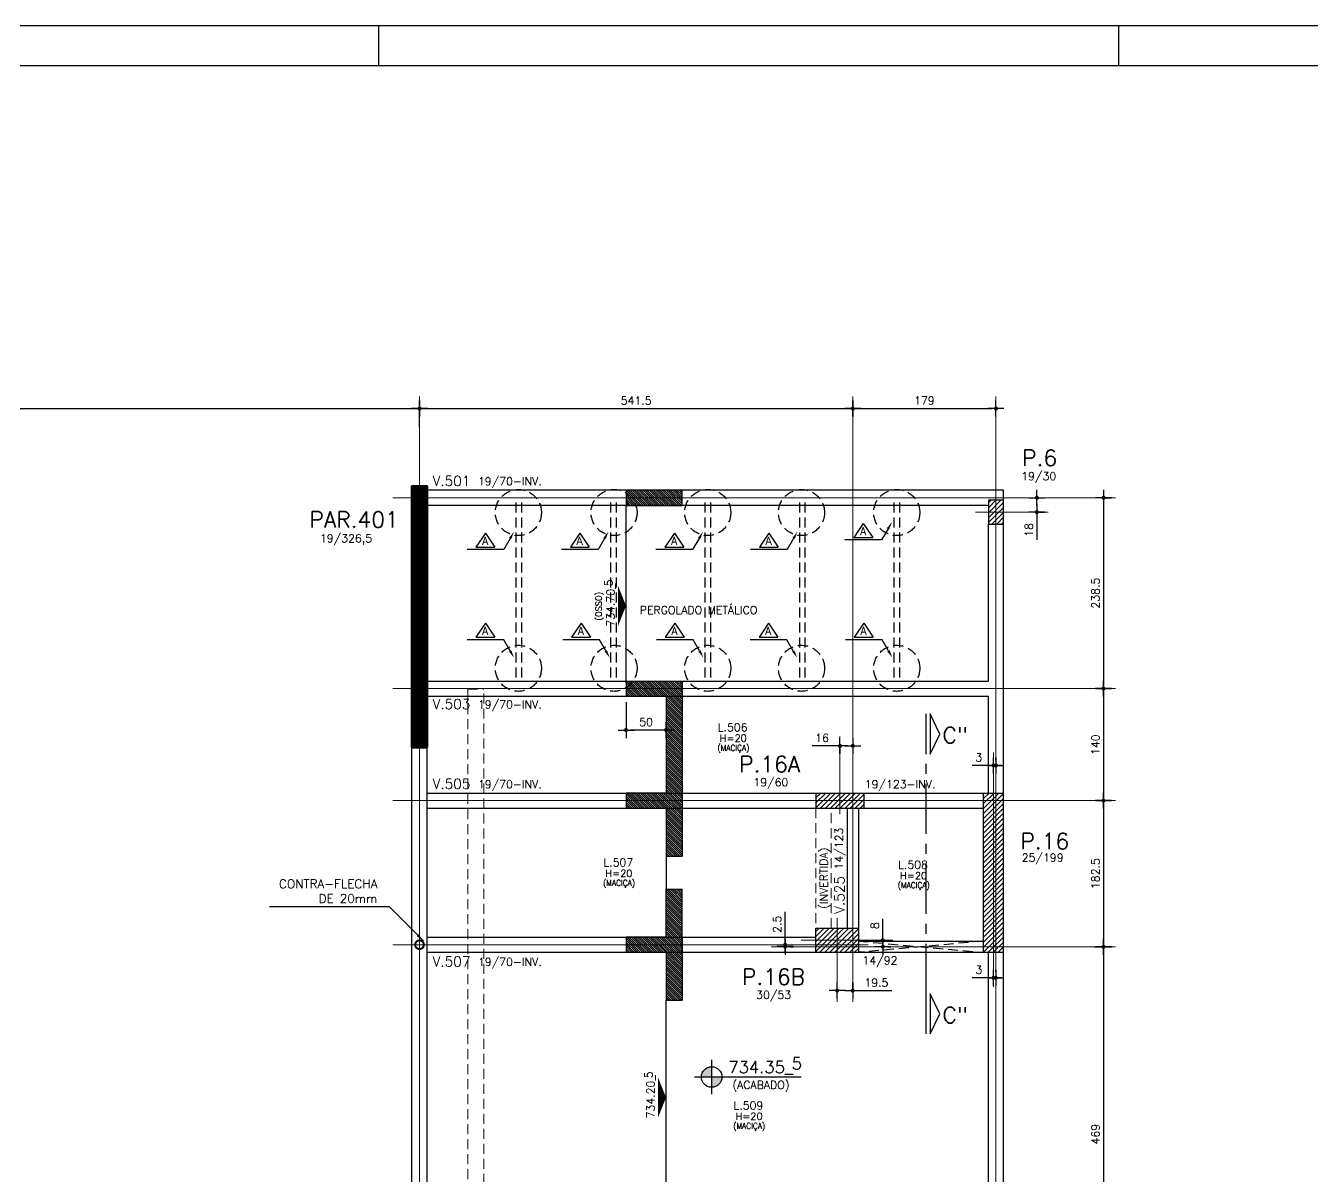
# Model space of a CAD drawing. Header units: inches. Extents: x 0 to 5940, y 0 to 4205.
# Drawn here: x 2724 to 4332, y 2767 to 4205 of the extents above; entities that cross this region are included whole.
import ezdxf
from ezdxf.enums import TextEntityAlignment as Align

# ---------------------------------------------------------------- set-up
doc = ezdxf.new("R2010")
doc.units = ezdxf.units.IN
doc.header["$LTSCALE"] = 50
doc.header["$MEASUREMENT"] = 0
doc.linetypes.add('CENTER', pattern=[2, 1.25, -0.25, 0.25, -0.25])
doc.linetypes.add('HIDDEN', pattern=[0.375, 0.25, -0.125])
for name, color, linetype in [('ALVENARIA', 10, 'HIDDEN'), ('CONTRA-FLECHA', 210, 'Continuous'), ('CORTE-FORMA', 1, 'Continuous'), ('CORTES', 2, 'Continuous'), ('COTA', 6, 'Continuous'), ('ESTRUTURA METALICA', 80, 'HIDDEN'), ('FO-HACHURA_PILAR-MORRE', 252, 'Continuous'), ('FO-TEXTO-LAJES', 152, 'Continuous'), ('FO-TEXTO-VIGAS', 3, 'Continuous'), ('FOLHA', 7, 'Continuous'), ('NIVEL', 3, 'Continuous'), ('NIVEL-ARQUITETURA', 3, 'Continuous'), ('P-M', 7, 'Continuous'), ('PAREDE', 191, 'Continuous'), ('TEXTO', 3, 'Continuous')]:
    doc.layers.add(name, color=color, linetype=linetype)
for name, color, linetype, lineweight in [('FO-Eixos', 150, 'Continuous', 5), ('FO-Textos dos pilares', 3, 'Continuous', 20), ('FO-Vigas', 2, 'Continuous', 30)]:
    doc.layers.add(name, color=color, linetype=linetype, lineweight=lineweight)
doc.styles.add('ROMANS', font='romans.shx')
doc.dimstyles.new('COTA_50', dxfattribs={"dimscale": 5, "dimtxt": 2, "dimasz": 1, "dimexe": 2, "dimexo": 1.5, "dimgap": 1, "dimtad": 1, "dimzin": 12, "dimdsep": 46, "dimtxsty": 'ROMANS', "dimblk1": 'COTA', "dimblk2": 'COTA', "dimsah": 1, "dimcen": -4, "dimdle": 1.5, "dimclrd": 6, "dimclre": 6, "dimclrt": 3, "dimadec": 0, "dimazin": 0, "dimtfac": 1, "dimtofl": 0, "dimtmove": 0, "dimatfit": 3, "dimldrblk": 'COTA', "dimfxl": 1, "dimtolj": 1, "dimtzin": 12, "dimarcsym": 0})
doc.dimstyles.new('NOTA', dxfattribs={"dimscale": 5, "dimtxt": 2, "dimasz": 2, "dimexe": 1.5, "dimexo": 2, "dimgap": 1, "dimtad": 1, "dimdec": 1, "dimzin": 12, "dimdsep": 46, "dimtxsty": 'ROMANS', "dimcen": 0.09, "dimclrd": 8, "dimclre": 8, "dimclrt": 3, "dimadec": 0, "dimazin": 0, "dimtfac": 1, "dimtdec": 1, "dimtofl": 0, "dimtmove": 0, "dimatfit": 3, "dimfxl": 1, "dimtolj": 1, "dimtzin": 12, "dimarcsym": 0})
pattern_1 = [(45, (-24102.2134, 9121.8574), (-3.0935922, 3.0935922), [])]

# ---------------------------------------------------------------- blocks, each defined once
blk = doc.blocks.new('COTA')
at = {"layer": 'COTA'}
for p, q in [((2, 0), (-2, 0)), ((0, -2), (0, 2))]:
    blk.add_line(p, q, dxfattribs=at)
at = {"layer": 'COTA', "const_width": 0.5}
blk.add_lwpolyline([(-0.25, 0, 1), (0.25, 0, 1)], format="xyb", close=True, dxfattribs=at)
blk = doc.blocks.new('*D6')
at = {"layer": 'COTA', "color": 6, "lineweight": -2, "transparency": 16777216}
for p, q in [((1633.5, 3703.2), (1633.5, 3736.6)), ((3216, 3703.2), (3216, 3736.6)), ((1638.5, 3726.6), (3211, 3726.6))]:
    blk.add_line(p, q, dxfattribs=at)
at = {"layer": 'Defpoints', "color": 0, "transparency": 16777216}
for p in [(3216, 3726.6), (1633.5, 3695.7), (3216, 3695.7)]:
    blk.add_point(p, dxfattribs=at)
at = {"layer": 'COTA', "color": 6, "lineweight": -2, "transparency": 16777216, "xscale": 5, "yscale": 5, "zscale": 5, "rotation": 180}
blk.add_blockref('COTA', (1633.5, 3726.6), dxfattribs=at)
at = {"layer": 'COTA', "color": 6, "lineweight": -2, "transparency": 16777216, "xscale": 5, "yscale": 5, "zscale": 5}
blk.add_blockref('COTA', (3216, 3726.6), dxfattribs=at)
at = {"layer": 'COTA', "color": 3, "transparency": 16777216, "insert": (2424.7, 3736.6), "char_height": 10, "attachment_point": 5, "style": 'ROMANS'}
blk.add_mtext('\\A1;1582.5', dxfattribs=at)
blk = doc.blocks.new('*D7')
at = {"layer": 'COTA', "color": 6, "lineweight": -2, "transparency": 16777216}
for p, q in [((3216, 3718.4), (3216, 3736.6)), ((3757.5, 3718.4), (3757.5, 3736.6)), ((3221, 3726.6), (3752.5, 3726.6))]:
    blk.add_line(p, q, dxfattribs=at)
at = {"layer": 'Defpoints', "color": 0, "transparency": 16777216}
for p in [(3757.5, 3726.6), (3216, 3710.9), (3757.5, 3710.9)]:
    blk.add_point(p, dxfattribs=at)
at = {"layer": 'COTA', "color": 6, "lineweight": -2, "transparency": 16777216, "xscale": 5, "yscale": 5, "zscale": 5, "rotation": 180}
blk.add_blockref('COTA', (3216, 3726.6), dxfattribs=at)
at = {"layer": 'COTA', "color": 6, "lineweight": -2, "transparency": 16777216, "xscale": 5, "yscale": 5, "zscale": 5}
blk.add_blockref('COTA', (3757.5, 3726.6), dxfattribs=at)
at = {"layer": 'COTA', "color": 3, "transparency": 16777216, "insert": (3486.7, 3736.6), "char_height": 10, "attachment_point": 5, "style": 'ROMANS'}
blk.add_mtext('\\A1;541.5', dxfattribs=at)
blk = doc.blocks.new('*D8')
at = {"layer": 'COTA', "color": 6, "lineweight": -2, "transparency": 16777216}
for p, q in [((3757.5, 3722.5), (3757.5, 3736.6)), ((3936.5, 3722.5), (3936.5, 3736.6)), ((3762.5, 3726.6), (3931.5, 3726.6))]:
    blk.add_line(p, q, dxfattribs=at)
at = {"layer": 'Defpoints', "color": 0, "transparency": 16777216}
for p in [(3757.5, 3715), (3936.5, 3726.6), (3936.5, 3715)]:
    blk.add_point(p, dxfattribs=at)
at = {"layer": 'COTA', "color": 6, "lineweight": -2, "transparency": 16777216, "xscale": 5, "yscale": 5, "zscale": 5, "rotation": 180}
blk.add_blockref('COTA', (3757.5, 3726.6), dxfattribs=at)
at = {"layer": 'COTA', "color": 6, "lineweight": -2, "transparency": 16777216, "xscale": 5, "yscale": 5, "zscale": 5}
blk.add_blockref('COTA', (3936.5, 3726.6), dxfattribs=at)
at = {"layer": 'COTA', "color": 3, "transparency": 16777216, "insert": (3847, 3736.6), "char_height": 10, "attachment_point": 5, "style": 'ROMANS'}
blk.add_mtext('\\A1;179', dxfattribs=at)
blk = doc.blocks.new('*D13')
at = {"layer": 'COTA', "color": 6, "lineweight": -2, "transparency": 16777216}
for p, q in [((3736.5, 3305.1), (3706.7, 3305.1)), ((3741.5, 3304.1), (3741.5, 3295.1)), ((3757.5, 3304.1), (3757.5, 3295.1)), ((3762.5, 3305.1), (3767.5, 3305.1))]:
    blk.add_line(p, q, dxfattribs=at)
at = {"layer": 'Defpoints', "color": 0, "transparency": 16777216}
for p in [(3741.5, 3311.6), (3741.5, 3305.1), (3757.5, 3311.6)]:
    blk.add_point(p, dxfattribs=at)
at = {"layer": 'COTA', "color": 6, "lineweight": -2, "transparency": 16777216, "xscale": 5, "yscale": 5, "zscale": 5}
blk.add_blockref('COTA', (3741.5, 3305.1), dxfattribs=at)
at = {"layer": 'COTA', "color": 6, "lineweight": -2, "transparency": 16777216, "xscale": 5, "yscale": 5, "zscale": 5, "rotation": 180}
blk.add_blockref('COTA', (3757.5, 3305.1), dxfattribs=at)
at = {"layer": 'COTA', "color": 3, "transparency": 16777216, "insert": (3719.1, 3315.1), "char_height": 10, "attachment_point": 5, "style": 'ROMANS'}
blk.add_mtext('\\A1;16', dxfattribs=at)
blk = doc.blocks.new('*D14')
at = {"layer": 'COTA', "color": 6, "lineweight": -2, "transparency": 16777216}
for p, q in [((3738, 3002.5), (3738, 3009.3)), ((3757.5, 3002.5), (3757.5, 3009.3)), ((3733, 2999.3), (3728, 2999.3)), ((3762.5, 2999.3), (3806.5, 2999.3))]:
    blk.add_line(p, q, dxfattribs=at)
at = {"layer": 'Defpoints', "color": 0, "transparency": 16777216}
for p in [(3738, 2995), (3757.5, 2999.3), (3757.5, 2995)]:
    blk.add_point(p, dxfattribs=at)
at = {"layer": 'COTA', "color": 6, "lineweight": -2, "transparency": 16777216, "xscale": 5, "yscale": 5, "zscale": 5}
blk.add_blockref('COTA', (3738, 2999.3), dxfattribs=at)
at = {"layer": 'COTA', "color": 6, "lineweight": -2, "transparency": 16777216, "xscale": 5, "yscale": 5, "zscale": 5, "rotation": 180}
blk.add_blockref('COTA', (3757.5, 2999.3), dxfattribs=at)
at = {"layer": 'COTA', "color": 3, "transparency": 16777216, "insert": (3787, 3009.3), "char_height": 10, "attachment_point": 5, "style": 'ROMANS'}
blk.add_mtext('\\A1;19.5', dxfattribs=at)
blk = doc.blocks.new('*D15')
at = {"layer": 'COTA', "color": 6, "lineweight": -2, "transparency": 16777216}
for p, q in [((3928.5, 3280.7), (3906.8, 3280.7)), ((3933.5, 3286.9), (3933.5, 3290.7)), ((3936.5, 3286.9), (3936.5, 3290.7)), ((3941.5, 3280.7), (3946.5, 3280.7))]:
    blk.add_line(p, q, dxfattribs=at)
at = {"layer": 'Defpoints', "color": 0, "transparency": 16777216}
for p in [(3933.5, 3280.7), (3933.5, 3279.4), (3936.5, 3279.4)]:
    blk.add_point(p, dxfattribs=at)
at = {"layer": 'COTA', "color": 6, "lineweight": -2, "transparency": 16777216, "xscale": 5, "yscale": 5, "zscale": 5}
blk.add_blockref('COTA', (3933.5, 3280.7), dxfattribs=at)
at = {"layer": 'COTA', "color": 6, "lineweight": -2, "transparency": 16777216, "xscale": 5, "yscale": 5, "zscale": 5, "rotation": 180}
blk.add_blockref('COTA', (3936.5, 3280.7), dxfattribs=at)
at = {"layer": 'COTA', "color": 3, "transparency": 16777216, "insert": (3915.1, 3290.7), "char_height": 10, "attachment_point": 5, "style": 'ROMANS'}
blk.add_mtext('\\A1;3', dxfattribs=at)
blk = doc.blocks.new('*D16')
at = {"layer": 'COTA', "color": 6, "lineweight": -2, "transparency": 16777216}
for p, q in [((3933.5, 3022.6), (3933.5, 3025.3)), ((3936.5, 3022.6), (3936.5, 3025.3)), ((3928.5, 3015.3), (3906.8, 3015.3)), ((3941.5, 3015.3), (3946.5, 3015.3))]:
    blk.add_line(p, q, dxfattribs=at)
at = {"layer": 'Defpoints', "color": 0, "transparency": 16777216}
for p in [(3933.5, 3015.3), (3933.5, 3015.1), (3936.5, 3015.1)]:
    blk.add_point(p, dxfattribs=at)
at = {"layer": 'COTA', "color": 6, "lineweight": -2, "transparency": 16777216, "xscale": 5, "yscale": 5, "zscale": 5}
blk.add_blockref('COTA', (3933.5, 3015.3), dxfattribs=at)
at = {"layer": 'COTA', "color": 6, "lineweight": -2, "transparency": 16777216, "xscale": 5, "yscale": 5, "zscale": 5, "rotation": 180}
blk.add_blockref('COTA', (3936.5, 3015.3), dxfattribs=at)
at = {"layer": 'COTA', "color": 3, "transparency": 16777216, "insert": (3915.1, 3025.3), "char_height": 10, "attachment_point": 5, "style": 'ROMANS'}
blk.add_mtext('\\A1;3', dxfattribs=at)
blk = doc.blocks.new('*D37')
at = {"layer": 'COTA', "color": 6, "lineweight": -2, "transparency": 16777216}
for p, q in [((4070.3, 3615.2), (4080.9, 3615.2)), ((4070.9, 3610.2), (4070.9, 3381.7)), ((4070.3, 3376.7), (4080.9, 3376.7))]:
    blk.add_line(p, q, dxfattribs=at)
at = {"layer": 'Defpoints', "color": 0, "transparency": 16777216}
for p in [(4062.8, 3615.2), (4062.8, 3376.7), (4070.9, 3376.7)]:
    blk.add_point(p, dxfattribs=at)
at = {"layer": 'COTA', "color": 6, "lineweight": -2, "transparency": 16777216, "xscale": 5, "yscale": 5, "zscale": 5}
for p, rotation in [((4070.9, 3615.2), 90), ((4070.9, 3376.7), 270)]:
    blk.add_blockref('COTA', p, dxfattribs=dict(at, rotation=rotation))
at = {"layer": 'COTA', "color": 3, "transparency": 16777216, "insert": (4060.9, 3496), "char_height": 10, "attachment_point": 5, "rotation": 90, "style": 'ROMANS'}
blk.add_mtext('\\A1;238.5', dxfattribs=at)
blk = doc.blocks.new('*D38')
at = {"layer": 'COTA', "color": 6, "lineweight": -2, "transparency": 16777216}
for p, q in [((3987.7, 3620.2), (3987.7, 3625.2)), ((3991, 3615.2), (3997.7, 3615.2)), ((3987.7, 3592.2), (3987.7, 3562.5)), ((3991, 3597.2), (3997.7, 3597.2))]:
    blk.add_line(p, q, dxfattribs=at)
at = {"layer": 'Defpoints', "color": 0, "transparency": 16777216}
for p in [(3983.5, 3615.2), (3983.5, 3597.2), (3987.7, 3597.2)]:
    blk.add_point(p, dxfattribs=at)
at = {"layer": 'COTA', "color": 6, "lineweight": -2, "transparency": 16777216, "xscale": 5, "yscale": 5, "zscale": 5}
for p, rotation in [((3987.7, 3615.2), 270), ((3987.7, 3597.2), 90)]:
    blk.add_blockref('COTA', p, dxfattribs=dict(at, rotation=rotation))
at = {"layer": 'COTA', "color": 3, "transparency": 16777216, "insert": (3977.7, 3574.9), "char_height": 10, "attachment_point": 5, "rotation": 90, "style": 'ROMANS'}
blk.add_mtext('\\A1;18', dxfattribs=at)
blk = doc.blocks.new('*D39')
at = {"layer": 'COTA', "color": 6, "lineweight": -2, "transparency": 16777216}
for p, q in [((4062.4, 3376.7), (4080.9, 3376.7)), ((4070.9, 3371.7), (4070.9, 3241.7)), ((4062.4, 3236.7), (4080.9, 3236.7))]:
    blk.add_line(p, q, dxfattribs=at)
at = {"layer": 'Defpoints', "color": 0, "transparency": 16777216}
for p in [(4054.9, 3376.7), (4054.9, 3236.7), (4070.9, 3236.7)]:
    blk.add_point(p, dxfattribs=at)
at = {"layer": 'COTA', "color": 6, "lineweight": -2, "transparency": 16777216, "xscale": 5, "yscale": 5, "zscale": 5}
for p, rotation in [((4070.9, 3376.7), 90), ((4070.9, 3236.7), 270)]:
    blk.add_blockref('COTA', p, dxfattribs=dict(at, rotation=rotation))
at = {"layer": 'COTA', "color": 3, "transparency": 16777216, "insert": (4060.9, 3306.7), "char_height": 10, "attachment_point": 5, "rotation": 90, "style": 'ROMANS'}
blk.add_mtext('\\A1;140', dxfattribs=at)
blk = doc.blocks.new('*D40')
at = {"layer": 'COTA', "color": 6, "lineweight": -2, "transparency": 16777216}
for p, q in [((4064.9, 3236.7), (4080.9, 3236.7)), ((4070.9, 3231.7), (4070.9, 3059.2)), ((4064.9, 3054.2), (4080.9, 3054.2))]:
    blk.add_line(p, q, dxfattribs=at)
at = {"layer": 'Defpoints', "color": 0, "transparency": 16777216}
for p in [(4057.4, 3236.7), (4057.4, 3054.2), (4070.9, 3054.2)]:
    blk.add_point(p, dxfattribs=at)
at = {"layer": 'COTA', "color": 6, "lineweight": -2, "transparency": 16777216, "xscale": 5, "yscale": 5, "zscale": 5}
for p, rotation in [((4070.9, 3236.7), 90), ((4070.9, 3054.2), 270)]:
    blk.add_blockref('COTA', p, dxfattribs=dict(at, rotation=rotation))
at = {"layer": 'COTA', "color": 3, "transparency": 16777216, "insert": (4060.9, 3145.5), "char_height": 10, "attachment_point": 5, "rotation": 90, "style": 'ROMANS'}
blk.add_mtext('\\A1;182.5', dxfattribs=at)
blk = doc.blocks.new('*D41')
at = {"layer": 'COTA', "color": 6, "lineweight": -2, "transparency": 16777216}
for p, q in [((3795, 3067.2), (3795, 3088.9)), ((3801.5, 3062.2), (3805, 3062.2)), ((3795, 3049.2), (3795, 3044.2)), ((3801.5, 3054.2), (3805, 3054.2))]:
    blk.add_line(p, q, dxfattribs=at)
at = {"layer": 'Defpoints', "color": 0, "transparency": 16777216}
for p in [(3794, 3062.2), (3795, 3062.2), (3794, 3054.2)]:
    blk.add_point(p, dxfattribs=at)
at = {"layer": 'COTA', "color": 6, "lineweight": -2, "transparency": 16777216, "xscale": 5, "yscale": 5, "zscale": 5}
for p, rotation in [((3795, 3062.2), 270), ((3795, 3054.2), 90)]:
    blk.add_blockref('COTA', p, dxfattribs=dict(at, rotation=rotation))
at = {"layer": 'COTA', "color": 3, "transparency": 16777216, "insert": (3785, 3080.5), "char_height": 10, "attachment_point": 5, "rotation": 90, "style": 'ROMANS'}
blk.add_mtext('\\A1;8', dxfattribs=at)
blk = doc.blocks.new('*D42')
at = {"layer": 'COTA', "color": 6, "lineweight": -2, "transparency": 16777216}
for p, q in [((4059.5, 3054.2), (4080.9, 3054.2)), ((4070.9, 3049.2), (4070.9, 2590.7)), ((4059.5, 2585.7), (4080.9, 2585.7))]:
    blk.add_line(p, q, dxfattribs=at)
at = {"layer": 'Defpoints', "color": 0, "transparency": 16777216}
for p in [(4052, 3054.2), (4052, 2585.7), (4070.9, 2585.7)]:
    blk.add_point(p, dxfattribs=at)
at = {"layer": 'COTA', "color": 6, "lineweight": -2, "transparency": 16777216, "xscale": 5, "yscale": 5, "zscale": 5}
for p, rotation in [((4070.9, 3054.2), 90), ((4070.9, 2585.7), 270)]:
    blk.add_blockref('COTA', p, dxfattribs=dict(at, rotation=rotation))
at = {"layer": 'COTA', "color": 3, "transparency": 16777216, "insert": (4060.9, 2819.9), "char_height": 10, "attachment_point": 5, "rotation": 90, "style": 'ROMANS'}
blk.add_mtext('\\A1;469', dxfattribs=at)
blk = doc.blocks.new('*D58')
at = {"layer": 'COTA', "color": 6, "lineweight": -2, "transparency": 16777216}
for p, q in [((3673, 3061.7), (3673, 3097.7)), ((3679.8, 3056.7), (3683, 3056.7)), ((3673, 3049.2), (3673, 3044.2)), ((3679.8, 3054.2), (3683, 3054.2))]:
    blk.add_line(p, q, dxfattribs=at)
at = {"layer": 'Defpoints', "color": 0, "transparency": 16777216}
for p in [(3672.3, 3056.7), (3673, 3056.7), (3672.3, 3054.2)]:
    blk.add_point(p, dxfattribs=at)
at = {"layer": 'COTA', "color": 6, "lineweight": -2, "transparency": 16777216, "xscale": 5, "yscale": 5, "zscale": 5}
for p, rotation in [((3673, 3056.7), 270), ((3673, 3054.2), 90)]:
    blk.add_blockref('COTA', p, dxfattribs=dict(at, rotation=rotation))
at = {"layer": 'COTA', "color": 3, "transparency": 16777216, "insert": (3663, 3082.2), "char_height": 10, "attachment_point": 5, "rotation": 90, "style": 'ROMANS'}
blk.add_mtext('\\A1;2.5', dxfattribs=at)
blk = doc.blocks.new('*D60')
at = {"layer": 'COTA', "color": 6, "lineweight": -2, "transparency": 16777216}
for p, q in [((3474.1, 3359.7), (3474.1, 3314.9)), ((3524.1, 3331.8), (3524.1, 3334.9)), ((3519.1, 3324.9), (3479.1, 3324.9))]:
    blk.add_line(p, q, dxfattribs=at)
at = {"layer": 'Defpoints', "color": 0, "transparency": 16777216}
for p in [(3474.1, 3367.2), (3474.1, 3324.9), (3524.1, 3324.3)]:
    blk.add_point(p, dxfattribs=at)
at = {"layer": 'COTA', "color": 6, "lineweight": -2, "transparency": 16777216, "xscale": 5, "yscale": 5, "zscale": 5, "rotation": 180}
blk.add_blockref('COTA', (3474.1, 3324.9), dxfattribs=at)
at = {"layer": 'COTA', "color": 6, "lineweight": -2, "transparency": 16777216, "xscale": 5, "yscale": 5, "zscale": 5}
blk.add_blockref('COTA', (3524.1, 3324.9), dxfattribs=at)
at = {"layer": 'COTA', "color": 3, "transparency": 16777216, "insert": (3499.1, 3334.9), "char_height": 10, "attachment_point": 5, "style": 'ROMANS'}
blk.add_mtext('\\A1;50', dxfattribs=at)

msp = doc.modelspace()

# ---------------------------------------------------------------- hatches: boundary and pattern name
at = {"layer": 'CORTE-FORMA'}
h = msp.add_hatch(dxfattribs=at)
h.set_pattern_fill('ANSI31', color=70, scale=15, angle=270)
h.set_pattern_definition([(315, (0, 29.5), (1.3258252, 1.3258252), [])])
h.paths.add_polyline_path([(3474.143, 3624.707), (3474.143, 3605.707), (3544.143, 3605.707), (3544.143, 3624.707)])
h = msp.add_hatch(dxfattribs=at)
h.set_pattern_fill('ANSI31', color=70, scale=15, angle=90)
h.paths.add_polyline_path([(3544.143, 3386.207), (3474.143, 3386.207), (3474.143, 3376.707), (3544.143, 3376.707)])
h.paths.add_polyline_path([(3544.143, 3367.207), (3544.143, 3376.707), (3474.143, 3376.707), (3474.143, 3367.207)])
h.paths.add_polyline_path([(3544.143, 3246.207), (3544.143, 3367.207), (3524.143, 3367.207), (3524.143, 3246.207)])
h.paths.add_polyline_path([(3474.143, 3246.207), (3474.143, 3236.707), (3544.143, 3236.707), (3544.143, 3246.207), (3524.143, 3246.207)])
h.paths.add_polyline_path([(3474.143, 3236.707), (3474.143, 3227.207), (3524.143, 3227.207), (3544.143, 3227.207), (3544.143, 3236.707)])
h.paths.add_polyline_path([(3524.143, 3227.207), (3524.143, 3167.207), (3544.143, 3167.207), (3544.143, 3227.207)])
h = msp.add_hatch(dxfattribs=at)
h.set_pattern_fill('ANSI31', color=70, scale=15, angle=90)
h.set_pattern_definition([(135, (5199.0355, 809.7142), (-1.3258252, -1.3258252), [])])
h.paths.add_polyline_path([(3544.143, 2987.207), (3544.143, 3047.207), (3524.143, 3047.207), (3524.143, 2987.207)])
h.paths.add_polyline_path([(3544.143, 3047.207), (3544.143, 3056.707), (3474.143, 3056.707), (3474.143, 3047.207), (3524.143, 3047.207)])
h.paths.add_polyline_path([(3544.143, 3056.707), (3544.143, 3066.207), (3524.143, 3066.207), (3474.143, 3066.207), (3474.143, 3056.707)])
h.paths.add_polyline_path([(3544.143, 3066.207), (3544.143, 3126.207), (3524.143, 3126.207), (3524.143, 3066.207)])
at = {"layer": 'FO-HACHURA_PILAR-MORRE'}
h = msp.add_hatch(dxfattribs=at)
h.set_pattern_fill('ANSI31', color=256, scale=35)
h.set_pattern_definition([(45, (-24102.2134, 9151.3574), (-3.0935922, 3.0935922), [])])
h.paths.add_polyline_path([(3926.959, 3612.207), (3926.959, 3582.207), (3945.959, 3582.207), (3945.959, 3612.207)])
h = msp.add_hatch(dxfattribs=at)
h.set_pattern_fill('ANSI31', color=256, scale=35)
h.set_pattern_definition(pattern_1)
h.paths.add_polyline_path([(3711.493, 3246.207), (3711.493, 3227.207), (3771.493, 3227.207), (3771.493, 3246.207)])
h = msp.add_hatch(dxfattribs=at)
h.set_pattern_fill('ANSI31', color=256, scale=35)
h.set_pattern_definition(pattern_1)
h.paths.add_polyline_path([(3920.959, 3047.207), (3920.959, 3246.207), (3945.959, 3246.207), (3945.959, 3047.207)])
h = msp.add_hatch(dxfattribs=at)
h.set_pattern_fill('ANSI31', color=256, scale=35)
h.set_pattern_definition(pattern_1)
h.paths.add_polyline_path([(3711.493, 3047.207), (3711.493, 3077.207), (3764.493, 3077.207), (3764.493, 3047.207)])
at = {"layer": 'NIVEL-ARQUITETURA'}
h = msp.add_hatch(color=1, dxfattribs=at)
h.paths.add_polyline_path([(3592.962, 2886.513), (3593.938, 2891.421), (3581.113, 2891.421), (3581.113, 2882.492), (3586.433, 2879.847), (3590.182, 2882.353)])
h.paths.add_polyline_path([(3581.113, 2882.492), (3581.113, 2878.596), (3586.021, 2879.572), (3586.433, 2879.847)])
h.paths.add_polyline_path([(3581.113, 2904.246), (3576.205, 2903.27), (3572.044, 2900.49), (3569.264, 2896.329), (3568.288, 2891.421), (3581.113, 2891.421)])
at = {"layer": 'PAREDE', "linetype": 'Continuous', "lineweight": 50}
h = msp.add_hatch(dxfattribs=at)
h.set_pattern_fill('ANSI31', color=256, scale=15)
h.set_pattern_definition([(45, (-17034.1057, 9121.8574), (-1.32582521, 1.32582521), [])])
h.paths.add_polyline_path([(3225.493, 3629.707), (3206.493, 3628.707), (3206.493, 3303.207), (3225.493, 3303.207)])

# ---------------------------------------------------------------- linework, layer by layer
at = {"layer": 'ALVENARIA', "lineweight": 5}
for p, q in [((3276.493, 3376.207), (3276.493, 2101.707)), ((3276.493, 3376.207), (3296.493, 3376.207)), ((3296.493, 2101.707), (3296.493, 3376.207))]:
    msp.add_line(p, q, dxfattribs=at)
at = {"layer": 'ALVENARIA', "lineweight": 5, "flags": 128}
for points in [[(3711.493, 3227.207), (3711.493, 3077.207)], [(3730.493, 3077.207), (3730.493, 3227.207)]]:
    msp.add_lwpolyline(points, dxfattribs=at)
at = {"layer": 'CONTRA-FLECHA', "linetype": 'Continuous', "const_width": 2.56}
msp.add_lwpolyline([(3212.174, 3052.889, 1), (3219.811, 3060.525, 1)], format="xyb", close=True, dxfattribs=at)
at = {"layer": 'CORTE-FORMA', "color": 8}
for p, q in [((3474.143, 3384.207), (3474.143, 3605.707)), ((3524.143, 3167.207), (3524.143, 3126.207)), ((3524.143, 2550.679), (3524.143, 2987.207))]:
    msp.add_line(p, q, dxfattribs=at)
at = {"layer": 'CORTE-FORMA'}
for p, q in [((3474.143, 3386.207), (3474.143, 3367.207)), ((3474.143, 3386.207), (3544.143, 3386.207)), ((3544.143, 3386.207), (3544.143, 3227.207)), ((3474.143, 3367.207), (3524.143, 3367.207)), ((3524.143, 3367.207), (3524.143, 3246.207)), ((3544.143, 3246.207), (3544.143, 3167.207)), ((3524.143, 3227.207), (3524.143, 3167.207)), ((3524.143, 3066.207), (3524.143, 3126.207)), ((3544.143, 3047.207), (3544.143, 3126.207)), ((3544.143, 3066.207), (3544.143, 2987.207)), ((3524.143, 3047.207), (3524.143, 2987.207))]:
    msp.add_line(p, q, dxfattribs=at)
at = {"layer": 'CORTE-FORMA', "color": 70}
for p, q in [((3524.143, 3167.207), (3544.143, 3167.207)), ((3524.143, 3126.207), (3544.143, 3126.207)), ((3524.143, 2987.207), (3544.143, 2987.207))]:
    msp.add_line(p, q, dxfattribs=at)
at = {"layer": 'CORTE-FORMA'}
msp.add_lwpolyline([(3474.143, 3624.707), (3474.143, 3605.707), (3544.143, 3605.707), (3544.143, 3624.707)], close=True, dxfattribs=at)
for points in [[(3524.143, 3246.207), (3474.143, 3246.207), (3474.143, 3227.207), (3524.143, 3227.207)], [(3524.143, 3066.207), (3474.143, 3066.207), (3474.143, 3047.207), (3524.143, 3047.207)]]:
    msp.add_lwpolyline(points, dxfattribs=at)
at = {"layer": 'CORTES', "color": 8, "linetype": 'HIDDEN'}
for p, q in [((3764.493, 3061.207), (3920.959, 3047.207)), ((3920.959, 3061.207), (3764.493, 3047.207))]:
    msp.add_line(p, q, dxfattribs=at)
at = {"layer": 'ESTRUTURA METALICA', "linetype": 'HIDDEN'}
for p, q in [((3206.493, 1814.207), (3206.493, 3628.707)), ((3225.493, 2595.207), (3225.493, 3609.707)), ((3336.493, 3609.207), (3336.493, 3386.707)), ((3343.493, 3609.207), (3343.493, 3386.707)), ((3454.593, 3609.207), (3454.593, 3386.707)), ((3461.593, 3609.207), (3461.593, 3386.707)), ((3572.693, 3609.207), (3572.693, 3386.707)), ((3579.693, 3609.207), (3579.693, 3386.707)), ((3690.793, 3609.207), (3690.793, 3386.707)), ((3697.793, 3609.207), (3697.793, 3386.707)), ((3808.893, 3609.207), (3808.893, 3386.707)), ((3815.893, 3609.207), (3815.893, 3386.707))]:
    msp.add_line(p, q, dxfattribs=at)
at = {"layer": 'FO-Eixos'}
for p, q in [((3215.993, 1766.857), (3215.993, 3741.602)), ((3757.493, 3741.602), (3757.493, 2985.217)), ((3936.459, 3741.602), (3936.459, 2387.977)), ((4085.946, 3615.207), (3182.634, 3615.207)), ((4001.797, 3597.207), (3911.064, 3597.207)), ((3182.634, 3376.707), (4085.946, 3376.707)), ((3741.493, 3317.022), (3741.493, 3219.762)), ((3933.459, 3004.198), (3933.459, 3296.676)), ((3757.493, 3267.115), (3757.493, 3034.269)), ((3182.634, 3236.707), (4085.946, 3236.707)), ((3737.993, 3090.316), (3737.993, 2985.217)), ((3182.634, 3056.707), (3776.946, 3056.707)), ((3692.908, 3062.207), (3807.778, 3062.207)), ((3655.673, 3054.207), (4085.946, 3054.207))]:
    msp.add_line(p, q, dxfattribs=at)
at = {"layer": 'FO-Vigas'}
for p, q in [((3945.959, 3624.707), (3225.493, 3624.707)), ((3945.959, 3612.207), (3945.959, 3624.707)), ((3926.959, 3605.707), (3225.493, 3605.707)), ((3926.959, 3386.207), (3926.959, 3582.207)), ((3945.959, 3246.207), (3945.959, 3582.207)), ((3225.493, 3386.207), (3926.959, 3386.207)), ((3225.493, 3367.207), (3926.959, 3367.207)), ((3926.959, 3246.207), (3926.959, 3367.207)), ((3206.493, 2110.207), (3206.493, 3303.207)), ((3225.493, 2595.172), (3225.493, 3303.207)), ((3225.493, 3246.207), (3711.493, 3246.207)), ((3771.493, 3246.207), (3920.959, 3246.207)), ((3225.493, 3227.207), (3711.493, 3227.207)), ((3750.493, 3227.207), (3750.493, 3077.207)), ((3764.493, 3227.207), (3764.493, 3077.207)), ((3771.493, 3227.207), (3920.959, 3227.207)), ((3225.493, 3066.207), (3711.493, 3066.207)), ((3764.493, 3061.207), (3920.959, 3061.207)), ((3225.493, 3047.207), (3711.493, 3047.207)), ((3764.493, 3047.207), (3920.959, 3047.207)), ((3926.992, 2616.205), (3926.959, 3047.205)), ((3945.992, 2616.207), (3945.959, 3047.207))]:
    msp.add_line(p, q, dxfattribs=at)
at = {"layer": 'FOLHA'}
for p, q in [((3165, 4155), (3165, 4205)), ((4090, 4155), (4090, 4205))]:
    msp.add_line(p, q, dxfattribs=at)
at = {"layer": 'FOLHA', "color": 1}
msp.add_line((5895, 4155), (125, 4155), dxfattribs=at)
at = {"layer": 'FOLHA'}
msp.add_lwpolyline([(0, 4205), (0, 0), (5940, 0), (5940, 4205)], close=True, dxfattribs=at)
at = {"layer": 'NIVEL', "color": 1}
for points in [[(3474.143, 3480.207, 0, 50, 0), (3464.143, 3480.207, 50, 50, 0)], [(3524.143, 2865.813, 0, 50, 0), (3514.143, 2865.813, 50, 50, 0)]]:
    msp.add_lwpolyline(points, format="xyseb", dxfattribs=at)
at = {"layer": 'NIVEL-ARQUITETURA', "color": 1}
for p, q in [((3581.113, 2912.964), (3581.113, 2869.879)), ((3559.571, 2891.421), (3692.986, 2891.421))]:
    msp.add_line(p, q, dxfattribs=at)
msp.add_circle((3581.113, 2891.421), 12.825, dxfattribs=at)
at = {"layer": 'P-M'}
for p, q in [((3711.493, 3246.207), (3771.493, 3246.207)), ((3711.493, 3246.207), (3711.493, 3227.207)), ((3771.493, 3246.207), (3771.493, 3227.207)), ((3920.959, 3246.207), (3945.959, 3246.207)), ((3920.959, 3047.207), (3920.959, 3246.207)), ((3945.959, 3047.207), (3945.959, 3246.207)), ((3711.493, 3227.207), (3771.493, 3227.207)), ((3711.493, 3077.207), (3764.493, 3077.207)), ((3711.493, 3047.207), (3711.493, 3077.207)), ((3764.493, 3077.207), (3764.493, 3047.207)), ((3711.493, 3047.207), (3764.493, 3047.207)), ((3920.959, 3047.207), (3945.959, 3047.207))]:
    msp.add_line(p, q, dxfattribs=at)
at = {"layer": 'P-M', "flags": 128}
msp.add_lwpolyline([(3945.959, 3582.207), (3945.959, 3612.207), (3926.959, 3612.207), (3926.959, 3582.207)], close=True, dxfattribs=at)
at = {"layer": 'PAREDE', "linetype": 'Continuous', "lineweight": 50, "flags": 128}
msp.add_lwpolyline([(3225.493, 3303.207), (3225.493, 3629.707), (3206.493, 3629.707), (3206.493, 3303.207)], close=True, dxfattribs=at)
at = {"layer": 'TEXTO', "color": 210, "linetype": 'Continuous'}
for p, q in [((3298.278, 3571.145), (3286.481, 3553.59)), ((3298.278, 3571.145), (3310.076, 3553.59)), ((3416.378, 3571.145), (3404.581, 3553.59)), ((3416.378, 3571.145), (3428.176, 3553.59)), ((3534.478, 3571.145), (3522.681, 3553.59)), ((3534.478, 3571.145), (3546.276, 3553.59)), ((3652.578, 3571.145), (3640.781, 3553.59)), ((3652.578, 3571.145), (3664.376, 3553.59)), ((3770.678, 3583.196), (3758.881, 3565.641)), ((3770.678, 3583.196), (3782.476, 3565.641)), ((3758.881, 3565.641), (3782.476, 3565.641)), ((3286.481, 3553.59), (3310.076, 3553.59)), ((3404.581, 3553.59), (3428.176, 3553.59)), ((3522.681, 3553.59), (3546.276, 3553.59)), ((3640.781, 3553.59), (3664.376, 3553.59)), ((3298.278, 3458.487), (3286.481, 3440.932)), ((3298.278, 3458.487), (3310.076, 3440.932)), ((3417.828, 3458.487), (3406.03, 3440.932)), ((3417.828, 3458.487), (3429.626, 3440.932)), ((3534.977, 3458.487), (3523.179, 3440.932)), ((3534.977, 3458.487), (3546.775, 3440.932)), ((3652.126, 3458.487), (3640.328, 3440.932)), ((3652.126, 3458.487), (3663.924, 3440.932)), ((3771.195, 3458.487), (3759.398, 3440.932)), ((3771.195, 3458.487), (3782.993, 3440.932)), ((3286.481, 3440.932), (3310.076, 3440.932)), ((3406.03, 3440.932), (3429.626, 3440.932)), ((3523.179, 3440.932), (3546.775, 3440.932)), ((3640.328, 3440.932), (3663.924, 3440.932)), ((3759.398, 3440.932), (3782.993, 3440.932))]:
    msp.add_line(p, q, dxfattribs=at)
at = {"layer": 'TEXTO', "color": 8}
for p, q in [((3801.583, 3576.359), (3793.572, 3562.466)), ((3329.183, 3564.308), (3321.172, 3550.415)), ((3447.283, 3564.308), (3439.272, 3550.415)), ((3565.383, 3564.308), (3557.372, 3550.415)), ((3683.483, 3564.308), (3675.472, 3550.415)), ((3793.572, 3562.466), (3747.745, 3562.466)), ((3321.172, 3550.415), (3275.345, 3550.415)), ((3439.272, 3550.415), (3393.445, 3550.415)), ((3557.372, 3550.415), (3511.545, 3550.415)), ((3675.472, 3550.415), (3629.645, 3550.415)), ((3321.172, 3437.756), (3275.345, 3437.756)), ((3329.183, 3423.863), (3321.172, 3437.756)), ((3440.722, 3437.756), (3394.895, 3437.756)), ((3448.732, 3423.863), (3440.722, 3437.756)), ((3557.871, 3437.756), (3512.043, 3437.756)), ((3565.881, 3423.863), (3557.871, 3437.756)), ((3675.02, 3437.756), (3629.192, 3437.756)), ((3683.03, 3423.863), (3675.02, 3437.756)), ((3794.089, 3437.756), (3748.262, 3437.756)), ((3802.1, 3423.863), (3794.089, 3437.756))]:
    msp.add_line(p, q, dxfattribs=at)
at = {"layer": 'TEXTO', "color": 3}
for p, q in [((3849.203, 3294.987), (3849.203, 3344.987)), ((3849.203, 2945.301), (3849.203, 2995.301))]:
    msp.add_line(p, q, dxfattribs=at)
at = {"layer": 'TEXTO', "color": 8, "linetype": 'CENTER'}
msp.add_line((3849.203, 2995.301), (3849.203, 3294.987), dxfattribs=at)
at = {"layer": 'TEXTO', "color": 3}
for points in [[(3854.203, 3344.987), (3854.203, 3294.987), (3866.203, 3319.987), (3854.203, 3344.987)], [(3854.203, 2995.301), (3854.203, 2945.301), (3866.203, 2970.301), (3854.203, 2995.301)]]:
    msp.add_lwpolyline(points, dxfattribs=at)
at = {"layer": 'TEXTO', "color": 210, "linetype": 'HIDDEN'}
for centre in [(3339.521, 3596.688), (3459.07, 3596.688), (3576.219, 3596.688), (3693.368, 3596.688), (3812.438, 3596.688), (3339.521, 3402.096), (3459.07, 3402.096), (3576.219, 3402.096), (3693.368, 3402.096), (3812.438, 3402.096)]:
    msp.add_circle(centre, 28.791, dxfattribs=at)
at = {"layer": 'TEXTO', "color": 8}
for points in [[(3327.739, 3565.14), (3330.627, 3563.475), (3334.178, 3572.971)], [(3445.839, 3565.14), (3448.727, 3563.475), (3452.278, 3572.971)], [(3563.939, 3565.14), (3566.827, 3563.475), (3570.378, 3572.971)], [(3682.039, 3565.14), (3684.927, 3563.475), (3688.478, 3572.971)], [(3800.139, 3577.191), (3803.027, 3575.526), (3806.578, 3585.022)], [(3327.739, 3423.031), (3330.627, 3424.696), (3334.178, 3415.2)], [(3447.289, 3423.031), (3450.176, 3424.696), (3453.727, 3415.2)], [(3564.438, 3423.031), (3567.325, 3424.696), (3570.876, 3415.2)], [(3681.587, 3423.031), (3684.474, 3424.696), (3688.025, 3415.2)], [(3800.656, 3423.031), (3803.544, 3424.696), (3807.095, 3415.2)]]:
    msp.add_solid(points, dxfattribs=at)

# ---------------------------------------------------------------- texts
at = {"layer": 'CONTRA-FLECHA', "insert": (3163.354, 3123.562), "char_height": 11, "attachment_point": 6, "style": 'ROMANS'}
msp.add_mtext('{\\Fromans.shx;CONTRA-FLECHA\\PDE 20mm}', dxfattribs=at)
at = {"layer": 'FO-TEXTO-LAJES', "style": 'ROMANS'}
for s, p in [('L.506', (3588.706, 3323.316)), ('L.507', (3445.783, 3154.476)), ('L.508', (3814.143, 3151.603)), ('L.509', (3608.439, 2850.778))]:
    msp.add_text(s, height=10, dxfattribs=at).set_placement(p)
at = {"layer": 'FO-TEXTO-LAJES', "color": 3, "style": 'ROMANS'}
for p in [(3591.133, 3310.234), (3448.21, 3141.395), (3816.57, 3138.522), (3610.866, 2837.696)]:
    msp.add_text('H=20', height=9, dxfattribs=at).set_placement(p)
at = {"layer": 'FO-TEXTO-LAJES', "color": 4, "style": 'ROMANS', "width": 0.9}
for p in [(3588.388, 3299.017), (3445.465, 3130.177), (3813.825, 3127.304), (3608.121, 2826.478)]:
    msp.add_text('(MACIÇA)', height=7.5, dxfattribs=at).set_placement(p)
at = {"layer": 'FO-TEXTO-VIGAS', "color": 1, "style": 'ROMANS'}
for s, p in [('V.501', (3232.387, 3629.946)), ('V.503', (3232.387, 3351.112)), ('V.505', (3232.387, 3251.446)), ('V.507', (3232.387, 3029.446))]:
    msp.add_text(s, height=12.5, dxfattribs=at).set_placement(p)
at = {"layer": 'FO-TEXTO-VIGAS', "style": 'ROMANS'}
for s, p in [('19/70-INV.', (3288.995, 3630.766)), ('19/70-INV.', (3288.995, 3351.933)), ('19/70-INV.', (3288.995, 3252.266)), ('19/123-INV.', (3772.495, 3252.266)), ('19/70-INV.', (3288.995, 3030.267)), ('14/92', (3769.625, 3032.063))]:
    msp.add_text(s, height=10, dxfattribs=at).set_placement(p)
for s, p in [('14/123', (3745.291, 3150.685)), ('(INVERTIDA)', (3726.146, 3101.324))]:
    msp.add_text(s, height=10, rotation=90, dxfattribs=at).set_placement(p)
at = {"layer": 'FO-TEXTO-VIGAS', "color": 1, "style": 'ROMANS'}
msp.add_text('V.525', height=12.5, rotation=90, dxfattribs=at).set_placement((3747.124, 3095.3))
at = {"layer": 'FO-Textos dos pilares', "color": 1, "style": 'ROMANS'}
for s, p in [('P.6', (3969.252, 3654.943)), ('PAR.401', (3078.538, 3577.92)), ('P.16A', (3615.522, 3272.323)), ('P.16', (3967.093, 3176.082)), ('P.16B', (3618.995, 3006.618))]:
    msp.add_text(s, height=20, dxfattribs=at).set_placement(p)
at = {"layer": 'FO-Textos dos pilares', "color": 3, "style": 'ROMANS'}
for s, p in [('19/30', (3968.119, 3637.143)), ('19/326,5', (3091.476, 3559.449)), ('19/60', (3633.255, 3254.703)), ('25/199', (3968.683, 3160.516)), ('30/53', (3636.728, 2988.998))]:
    msp.add_text(s, height=10, dxfattribs=at).set_placement(p)
at = {"layer": 'NIVEL', "color": 3, "style": 'ROMANS'}
for s, p in [('5', (3457.327, 3508.855)), ('734.70_', (3459.79, 3481.095)), ('5', (3507.327, 2894.038)), ('734.20_', (3509.79, 2866.701))]:
    msp.add_text(s, height=10, rotation=90, dxfattribs=at).set_placement(p, align=Align.CENTER)
at = {"layer": 'NIVEL', "color": 4, "style": 'ROMANS'}
msp.add_text('(OSSO)', height=7.5, rotation=90, dxfattribs=at).set_placement((3443.578, 3479.659), align=Align.CENTER)
at = {"layer": 'NIVEL-ARQUITETURA', "color": 1, "style": 'ROMANS'}
for s, p in [('734.35_', (3601.968, 2896.281)), ('5', (3681.102, 2900.96))]:
    msp.add_text(s, height=15, dxfattribs=at).set_placement(p)
at = {"layer": 'NIVEL-ARQUITETURA', "color": 3, "style": 'ROMANS'}
msp.add_text('(ACABADO)', height=10, dxfattribs=at).set_placement((3642.727, 2876.543), align=Align.CENTER)
at = {"layer": 'TEXTO', "color": 210, "linetype": 'HIDDEN', "style": 'ROMANS'}
for p in [(3766.535, 3568.552), (3294.135, 3556.501), (3412.235, 3556.501), (3530.335, 3556.501), (3648.435, 3556.501), (3294.135, 3443.842), (3413.685, 3443.842), (3530.834, 3443.842), (3647.983, 3443.842), (3767.052, 3443.842)]:
    msp.add_text('A', height=10, dxfattribs=at).set_placement(p)
at = {"layer": 'TEXTO', "color": 3, "style": 'ROMANS'}
msp.add_text('PERGOLADO METÁLICO', height=10, dxfattribs=at).set_placement((3491.27, 3469.861))
at = {"layer": 'TEXTO', "color": 1, "style": 'ROMANS'}
for p in [(3869.764, 3308.496), (3869.764, 2958.81)]:
    msp.add_text('C"', height=20, dxfattribs=at).set_placement(p)

# ---------------------------------------------------------------- dimensions: what is measured, and where the dimension line sits
at = {"layer": 'COTA'}
for base, p1, p2, picture, middle in [((3215.993, 3726.602), (1633.493, 3695.682), (3215.993, 3695.682), '*D6', (2424.743, 3736.602)), ((3757.493, 3726.602), (3215.993, 3710.858), (3757.493, 3710.858), '*D7', (3486.743, 3736.602)), ((3474.143, 3324.938), (3524.143, 3324.288), (3474.143, 3367.207), '*D60', (3499.143, 3334.938)), ((3741.493, 3305.124), (3757.493, 3311.61), (3741.493, 3311.61), '*D13', (3719.112, 3315.124)), ((3933.459, 3280.732), (3936.459, 3279.362), (3933.459, 3279.362), '*D15', (3915.126, 3290.732)), ((3933.459, 3015.255), (3936.459, 3015.092), (3933.459, 3015.092), '*D16', (3915.126, 3025.255)), ((3757.493, 2999.326), (3737.993, 2995.008), (3757.493, 2995.008), '*D14', (3787.017, 3009.326))]:
    dim = msp.add_linear_dim(base=base, p1=p1, p2=p2, dimstyle='COTA_50', dxfattribs=at)
    dim.commit()
    dim.dimension.update_dxf_attribs({"geometry": picture, "text_midpoint": middle})
dim = msp.add_linear_dim(base=(3936.459, 3726.602), p1=(3757.493, 3714.979), p2=(3936.459, 3714.979), dimstyle='COTA_50', override={"dimdec": 0}, dxfattribs=at)
dim.commit()
dim.dimension.update_dxf_attribs({"geometry": '*D8', "text_midpoint": (3846.976, 3736.602)})
for base, p1, p2, picture, middle in [((3987.726, 3597.207), (3983.478, 3615.207), (3983.478, 3597.207), '*D38', (3977.726, 3574.857)), ((4070.946, 3376.707), (4062.776, 3615.207), (4062.776, 3376.707), '*D37', (4060.946, 3495.957)), ((4070.946, 3236.707), (4054.902, 3376.707), (4054.902, 3236.707), '*D39', (4060.946, 3306.707)), ((4070.946, 3054.207), (4057.368, 3236.707), (4057.368, 3054.207), '*D40', (4060.946, 3145.457)), ((3672.997, 3056.707), (3672.304, 3054.207), (3672.304, 3056.707), '*D58', (3662.997, 3082.183)), ((3795.02, 3062.207), (3794.038, 3054.207), (3794.038, 3062.207), '*D41', (3785.02, 3080.54))]:
    dim = msp.add_linear_dim(base=base, p1=p1, p2=p2, angle=90, dimstyle='COTA_50', dxfattribs=at)
    dim.commit()
    dim.dimension.update_dxf_attribs({"geometry": picture, "text_midpoint": middle})
dim = msp.add_linear_dim(base=(4070.946, 2585.672), p1=(4052.04, 3054.207), p2=(4052.04, 2585.672), angle=90, dimstyle='COTA_50', override={"dimdec": 0}, dxfattribs=at)
dim.commit()
dim.dimension.update_dxf_attribs({"geometry": '*D42', "text_midpoint": (4060.946, 2819.94)})

# ---------------------------------------------------------------- leaders
at = {"layer": 'CONTRA-FLECHA', "color": 8, "annotation_type": 0, "has_hookline": 1, "hookline_direction": 1, "text_width": 134.75}
msp.add_leader([(3220.766, 3061.48), (3178.354, 3103.896), (3168.354, 3103.896)], dimstyle='NOTA', dxfattribs=at)

doc.saveas('drawing.dxf')
